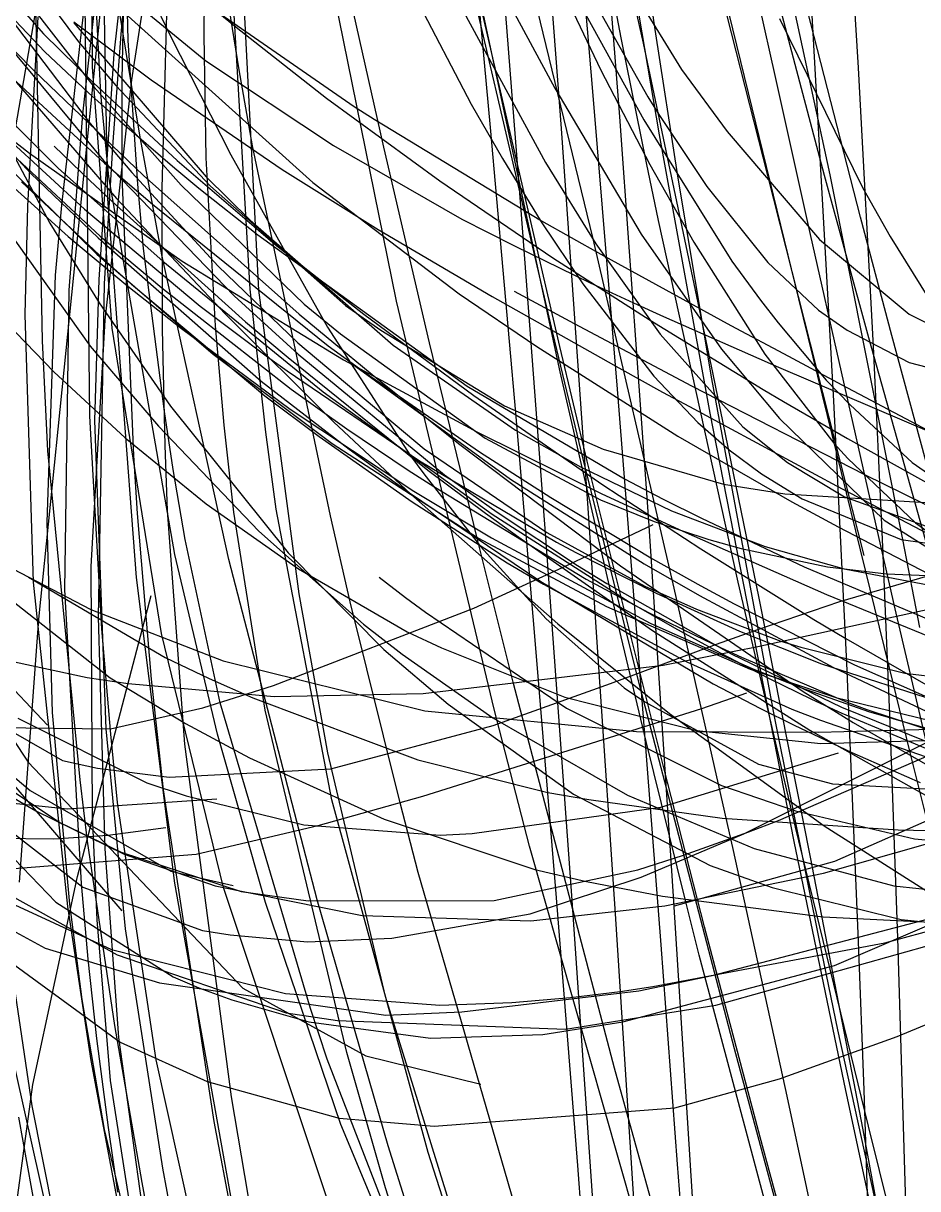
# Model space of a CAD drawing. Header units: metres. Extents: x -233 to 379, y -58 to 1087.
# Drawn here: x -201.29 to -173.05, y 229.83 to 266.65 of the extents above; entities that cross this region are included whole.
import ezdxf

# ---------------------------------------------------------------- set-up
doc = ezdxf.new("R2010")
doc.units = ezdxf.units.M

msp = doc.modelspace()

# ---------------------------------------------------------------- linework, layer by layer
for p, q in [((-184.536, 266.516, -1415.179), (-185.472, 278.857, -1409.726)), ((-198.842, 264.431, -1397.729), (-199.47, 275.943, -1395.053)), ((-198.203, 266.309, -1405.001), (-197.334, 276.125, -1402.557)), ((-181.712, 266.022, -1404.294), (-183.823, 275.601, -1401.9)), ((-194.48, 265.178, -1411.956), (-196.101, 275.328, -1409.698)), ((-182.453, 263.689, -1412.844), (-183.362, 275.314, -1407.983)), ((-182.408, 266.193, -1416.357), (-184.071, 274.803, -1415.448)), ((-186.538, 263.352, -1415.54), (-187.574, 274.496, -1410.717)), ((-177.778, 261.836, -1407.897), (-180.767, 273.581, -1408.048)), ((-174.916, 265.239, -1429.126), (-175.415, 273.279, -1426.9)), ((-183.317, 264.621, -1412.999), (-184.038, 272.947, -1409.701)), ((-176.921, 265.346, -1417.882), (-178.942, 273.094, -1416.203)), ((-197.981, 266.11, -1397.139), (-198.15, 272.748, -1395.495)), ((-198.626, 261.105, -1406.354), (-198.834, 272.439, -1402.229)), ((-198.424, 265.681, -1404.353), (-197.688, 272.194, -1402.017)), ((-185.569, 260.745, -1412.635), (-186.467, 272.064, -1408.419)), ((-178.39, 264.45, -1407.482), (-180.227, 271.965, -1407.25)), ((-174.851, 260.519, -1415.628), (-177.727, 271.764, -1415.031)), ((-201.782, 261.913, -1408.653), (-200.082, 271.752, -1405.696)), ((-198.173, 264.865, -1404.277), (-198.042, 271.475, -1402.234)), ((-175.817, 261.858, -1406.757), (-177.917, 271.662, -1404.585)), ((-199.104, 265.267, -1396.762), (-199.149, 271.275, -1395.294)), ((-193.853, 258.217, -1400.122), (-194.527, 271.226, -1395.717)), ((-181.201, 263.13, -1419.655), (-182.595, 271.379, -1418.944)), ((-204.734, 270.957, -1306.996), (-200.652, 266.315, -1307.458)), ((-202.759, 270.383, -1280.995), (-199.549, 266.064, -1281.857)), ((-194.126, 258.253, -1399.138), (-194.852, 270.605, -1394.856)), ((-198.465, 270.031, -1277.203), (-196.659, 266.259, -1277.923)), ((-204.414, 269.736, -1298.109), (-200.61, 265.745, -1298.972)), ((-200.762, 269.756, -1296.626), (-195.525, 265.464, -1298.206)), ((-183.411, 269.915, -1285.693), (-180.503, 265.193, -1286.602)), ((-181.339, 266.457, -1417.756), (-181.798, 269.6, -1417.408)), ((-197.614, 263.111, -1412.901), (-198.617, 269.225, -1411.599)), ((-183.302, 259.843, -1402.1), (-185.563, 269.199, -1399.405)), ((-199.697, 258.695, -1383.141), (-198.671, 268.91, -1379.017)), ((-197.865, 264.863, -1403.428), (-197.23, 269.031, -1402.049)), ((-195.583, 266.276, -1397.89), (-195.553, 268.933, -1397.041)), ((-189.907, 262.734, -1419.352), (-191.258, 268.742, -1418.217)), ((-184.34, 255.637, -1416.956), (-187.118, 268.612, -1414.494)), ((-184.701, 268.621, -1290.08), (-183.055, 265.17, -1289.962)), ((-175.692, 254.723, -1427.201), (-176.474, 268.48, -1423.9)), ((-201.824, 268.198, -1277.886), (-199.053, 264.63, -1278.572)), ((-189.513, 257.871, -1412.548), (-191.638, 268.359, -1410.545)), ((-189.399, 268.412, -1282.796), (-187.145, 264.094, -1283.767)), ((-203.554, 267.784, -1306.341), (-200.961, 265.159, -1306.217)), ((-199.418, 263.78, -1401.279), (-198.942, 268.043, -1399.754)), ((-203.02, 267.453, -1294.762), (-198.763, 262.311, -1295.715)), ((-202.169, 267.406, -1283.589), (-199.182, 263.479, -1284.41)), ((-196.906, 261.441, -1404.376), (-196.746, 267.341, -1402.796)), ((-195.819, 267.548, -1303.241), (-194.57, 266.524, -1303.522)), ((-184.351, 256.44, -1416.328), (-186.933, 267.572, -1414.342)), ((-185.997, 267.354, -1288.659), (-184.511, 264.603, -1288.566)), ((-183.468, 267.69, -1279.736), (-181.57, 264.325, -1280.896)), ((-200.687, 256.614, -1407.187), (-200.894, 267.333, -1403.333)), ((-199.19, 254.237, -1399.663), (-199.342, 267.281, -1396.183)), ((-195.228, 267.059, -1297.96), (-190.847, 264.025, -1299.108)), ((-187.386, 267.004, -1283.395), (-184.807, 262.249, -1284.678)), ((-184.571, 256.873, -1417.029), (-186.994, 267.231, -1415.087)), ((-177.554, 265.002, -1413.872), (-178.04, 267.209, -1413.852)), ((-204.774, 266.634, -1298.45), (-200.178, 262.066, -1298.33)), ((-201.155, 260.872, -1403.578), (-200.826, 266.858, -1401.578)), ((-200.074, 260.903, -1408.907), (-199.388, 266.94, -1407.021)), ((-199.701, 266.695, -1307.429), (-197.26, 264.868, -1307.824)), ((-199.697, 266.664, -1288.055), (-195.524, 261.799, -1288.033)), ((-197.979, 266.873, -1294.799), (-192.153, 261.617, -1297.092)), ((-183.528, 266.912, -1287.011), (-181.697, 263.596, -1286.954)), ((-177.408, 266.805, -1286.911), (-174.787, 261.464, -1286.836)), ((-205.195, 266.361, -1306.628), (-201.057, 261.905, -1306.754)), ((-200.652, 266.315, -1307.458), (-199.082, 264.766, -1307.594)), ((-198.458, 262.899, -1405.846), (-198.203, 266.309, -1405.001)), ((-196.659, 266.259, -1277.923), (-194.736, 262.498, -1278.79)), ((-195.52, 262.397, -1399.201), (-195.583, 266.276, -1397.89)), ((-194.57, 266.524, -1303.522), (-191.722, 264.286, -1304.177)), ((-184.302, 263.323, -1416.503), (-184.536, 266.516, -1415.179)), ((-180.608, 261.753, -1418.164), (-181.339, 266.457, -1417.756)), ((-202.473, 265.888, -1305.551), (-198.346, 261.115, -1305.359)), ((-199.549, 266.064, -1281.857), (-198.37, 264.689, -1282.206)), ((-197.679, 261.568, -1398.341), (-197.981, 266.11, -1397.139)), ((-181.609, 262.243, -1416.689), (-182.408, 266.193, -1416.357)), ((-179.514, 255.616, -1406.393), (-181.712, 266.022, -1404.294)), ((-200.61, 265.745, -1298.972), (-199.232, 264.454, -1299.317)), ((-198.902, 258.555, -1406.705), (-198.424, 265.681, -1404.353)), ((-203.113, 265.313, -1288.206), (-200.456, 260.336, -1288.988)), ((-202.066, 265.304, -1297.207), (-198.731, 262.226, -1296.937)), ((-200.961, 265.159, -1306.217), (-197.493, 261.841, -1305.95)), ((-198.487, 257.013, -1398.985), (-199.104, 265.267, -1396.762)), ((-195.525, 265.464, -1298.206), (-191.499, 262.785, -1299.637)), ((-194.056, 262.776, -1412.437), (-194.48, 265.178, -1411.956)), ((-183.055, 265.17, -1289.962), (-181.512, 262.191, -1289.951)), ((-180.503, 265.193, -1286.602), (-179.067, 263.226, -1287.188)), ((-175.987, 261.845, -1418.555), (-176.921, 265.346, -1417.882)), ((-174.447, 256.438, -1431.248), (-174.916, 265.239, -1429.126)), ((-199.082, 264.766, -1307.594), (-196.436, 262.311, -1307.78)), ((-198.711, 257.272, -1405.739), (-197.865, 264.863, -1403.428)), ((-198.168, 261.811, -1405.142), (-198.173, 264.865, -1404.277)), ((-197.26, 264.868, -1307.824), (-193.117, 262.026, -1308.405)), ((-176.438, 259.981, -1413.802), (-177.554, 265.002, -1413.872)), ((-199.232, 264.454, -1299.317), (-198.247, 263.572, -1299.569)), ((-199.053, 264.63, -1278.572), (-196.306, 261.533, -1279.347)), ((-198.597, 261.803, -1398.375), (-198.842, 264.431, -1397.729)), ((-198.37, 264.689, -1282.206), (-195.386, 261.499, -1283.14)), ((-184.511, 264.603, -1288.566), (-181.776, 259.985, -1288.544)), ((-182.528, 255.089, -1416.317), (-183.317, 264.621, -1412.999)), ((-176.798, 257.942, -1407.485), (-178.39, 264.45, -1407.482)), ((-203.069, 264.069, -1294.389), (-201.098, 262.547, -1294.887)), ((-191.722, 264.286, -1304.177), (-188.143, 261.669, -1305.007)), ((-190.847, 264.025, -1299.108), (-190.209, 263.621, -1299.293)), ((-187.145, 264.094, -1283.767), (-186.158, 262.376, -1284.273)), ((-181.57, 264.325, -1280.896), (-181.222, 263.772, -1281.152)), ((-199.844, 258.215, -1403.146), (-199.418, 263.78, -1401.279)), ((-181.542, 250.929, -1417.403), (-182.453, 263.689, -1412.844)), ((-181.222, 263.772, -1281.152), (-179.703, 261.491, -1282.35)), ((-202.613, 263.408, -1295.863), (-198.862, 259.924, -1295.801)), ((-199.182, 263.479, -1284.41), (-197.864, 261.936, -1284.787)), ((-198.247, 263.572, -1299.569), (-196.511, 262.072, -1300.02)), ((-190.209, 263.621, -1299.293), (-184.932, 260.408, -1300.881)), ((-185.741, 254.344, -1419.037), (-186.538, 263.352, -1415.54)), ((-183.459, 251.33, -1420.928), (-184.302, 263.323, -1416.503)), ((-181.697, 263.596, -1286.954), (-178.918, 259.13, -1287.052)), ((-202.717, 263.033, -1296.195), (-198.97, 259.351, -1296.06)), ((-201.784, 263.008, -1292.85), (-199.361, 260.776, -1292.867)), ((-196.917, 259.333, -1413.607), (-197.614, 263.111, -1412.901)), ((-179.607, 254.327, -1420.106), (-181.201, 263.13, -1419.655)), ((-179.067, 263.226, -1287.188), (-176.152, 259.82, -1288.572)), ((-200.324, 262.765, -1306.788), (-199.194, 261.683, -1306.697)), ((-198.728, 258.413, -1406.954), (-198.458, 262.899, -1405.846)), ((-191.588, 251.082, -1414.277), (-194.056, 262.776, -1412.437)), ((-191.499, 262.785, -1299.637), (-187.444, 260.465, -1301.205)), ((-188.461, 256.551, -1420.339), (-189.907, 262.734, -1419.352)), ((-202.599, 262.361, -1294.649), (-199.874, 259.908, -1294.559)), ((-201.098, 262.547, -1294.887), (-196.278, 259.135, -1296.193)), ((-198.763, 262.311, -1295.715), (-194.632, 258.034, -1296.883)), ((-198.731, 262.226, -1296.937), (-197.219, 260.931, -1296.795)), ((-196.436, 262.311, -1307.78), (-193.336, 259.664, -1307.918)), ((-195.221, 257.091, -1401.104), (-195.52, 262.397, -1399.201)), ((-194.736, 262.498, -1278.79), (-191.687, 257.047, -1280.348)), ((-186.158, 262.376, -1284.273), (-184.935, 260.38, -1284.957)), ((-184.807, 262.249, -1284.678), (-183.209, 259.676, -1285.642)), ((-181.232, 260.417, -1416.825), (-181.609, 262.243, -1416.689)), ((-181.512, 262.191, -1289.951), (-180.121, 259.738, -1290.029)), ((-201.057, 261.905, -1306.754), (-198.928, 259.866, -1306.7)), ((-200.178, 262.066, -1298.33), (-196.89, 259.136, -1298.143)), ((-197.864, 261.936, -1284.787), (-195.144, 258.98, -1285.584)), ((-197.493, 261.841, -1305.95), (-192.58, 257.459, -1305.384)), ((-196.511, 262.072, -1300.02), (-195.748, 261.445, -1300.22)), ((-193.117, 262.026, -1308.405), (-190.088, 260.138, -1308.725)), ((-176.041, 254.981, -1407.586), (-177.778, 261.836, -1407.897)), ((-174.59, 256.716, -1419.419), (-175.987, 261.845, -1418.555)), ((-173.521, 250.336, -1408.771), (-175.817, 261.858, -1406.757)), ((-202.996, 261.809, -1296.704), (-199.181, 256.451, -1297.389)), ((-201.35, 261.641, -1295.177), (-198.533, 258.983, -1295.004)), ((-199.194, 261.683, -1306.697), (-198.353, 260.896, -1306.62)), ((-196.511, 249.866, -1401.485), (-198.597, 261.803, -1398.375)), ((-197.8, 252.994, -1407.261), (-198.168, 261.811, -1405.142)), ((-197.498, 259.537, -1398.893), (-197.679, 261.568, -1398.341)), ((-196.306, 261.533, -1279.347), (-192.423, 257.771, -1280.584)), ((-195.524, 261.799, -1288.033), (-194.125, 260.431, -1288.002)), ((-195.386, 261.499, -1283.14), (-191.119, 257.732, -1284.617)), ((-192.153, 261.617, -1297.092), (-187.528, 258.102, -1299.08)), ((-188.143, 261.669, -1305.007), (-184.568, 259.238, -1305.797)), ((-179.547, 255.417, -1418.522), (-180.608, 261.753, -1418.164)), ((-179.703, 261.491, -1282.35), (-177.783, 259.094, -1284.085)), ((-174.787, 261.464, -1286.836), (-173.919, 259.916, -1286.874)), ((-197.714, 249.137, -1409.815), (-198.626, 261.105, -1406.354)), ((-198.346, 261.115, -1305.359), (-194.922, 257.468, -1305.038)), ((-196.903, 256.983, -1405.458), (-196.906, 261.441, -1404.376)), ((-195.748, 261.445, -1300.22), (-193.89, 259.966, -1300.711)), ((-201.237, 257.45, -1404.662), (-201.155, 260.872, -1403.578)), ((-200.273, 258.692, -1409.557), (-200.074, 260.903, -1408.907)), ((-199.361, 260.776, -1292.867), (-195.707, 257.712, -1292.843)), ((-198.353, 260.896, -1306.62), (-194.277, 257.218, -1306.176)), ((-197.219, 260.931, -1296.795), (-191.67, 256.461, -1296.207)), ((-184.788, 250.401, -1415.951), (-185.569, 260.745, -1412.635)), ((-194.125, 260.431, -1288.002), (-189.617, 256.477, -1287.852)), ((-187.444, 260.465, -1301.205), (-185.778, 259.613, -1301.877)), ((-184.935, 260.38, -1284.957), (-183.619, 258.415, -1285.763)), ((-184.932, 260.408, -1300.881), (-183.054, 259.353, -1301.477)), ((-178.714, 248.995, -1417.312), (-181.232, 260.417, -1416.825)), ((-173.869, 256.782, -1415.712), (-174.851, 260.519, -1415.628)), ((-200.456, 260.336, -1288.988), (-198.893, 257.818, -1289.45)), ((-190.088, 260.138, -1308.725), (-186.483, 258.012, -1308.983)), ((-181.776, 259.985, -1288.544), (-179.246, 256.356, -1288.744)), ((-174.474, 251.296, -1413.377), (-176.438, 259.981, -1413.802)), ((-199.874, 259.908, -1294.559), (-197.998, 258.345, -1294.469)), ((-198.928, 259.866, -1306.7), (-193.787, 255.34, -1306.353)), ((-198.862, 259.924, -1295.801), (-196.918, 258.288, -1295.716)), ((-193.89, 259.966, -1300.711), (-187.278, 255.189, -1302.453)), ((-193.336, 259.664, -1307.918), (-190.536, 257.455, -1307.961)), ((-185.778, 259.613, -1301.877), (-183.396, 258.453, -1302.842)), ((-180.734, 248.804, -1404.762), (-183.302, 259.843, -1402.1)), ((-183.209, 259.676, -1285.642), (-181.181, 256.823, -1287.014)), ((-180.121, 259.738, -1290.029), (-177.872, 256.196, -1290.309)), ((-176.152, 259.82, -1288.572), (-173.319, 257.459, -1290.191)), ((-173.919, 259.916, -1286.874), (-170.93, 255.091, -1287.15)), ((-198.97, 259.351, -1296.06), (-195.293, 256.198, -1295.837)), ((-196.838, 254.384, -1400.347), (-197.498, 259.537, -1398.893)), ((-194.806, 249.705, -1414.988), (-196.917, 259.333, -1413.607)), ((-184.568, 259.238, -1305.797), (-181.502, 257.269, -1306.395)), ((-183.054, 259.353, -1301.477), (-178.949, 257.103, -1302.765)), ((-198.533, 258.983, -1295.004), (-197.872, 258.402, -1294.953)), ((-196.89, 259.136, -1298.143), (-191.824, 255.002, -1297.706)), ((-196.278, 259.135, -1296.193), (-191.179, 256.015, -1297.704)), ((-195.144, 258.98, -1285.584), (-192.624, 256.553, -1286.358)), ((-178.918, 259.13, -1287.052), (-178.015, 257.896, -1287.156)), ((-177.783, 259.094, -1284.085), (-176.18, 257.589, -1285.685)), ((-200.808, 247.818, -1388.521), (-199.697, 258.695, -1383.141)), ((-200.539, 250.883, -1411.59), (-200.273, 258.692, -1409.557)), ((-199.035, 254.102, -1408.091), (-198.902, 258.555, -1406.705)), ((-199.983, 248.752, -1406.02), (-199.844, 258.215, -1403.146)), ((-198.92, 247.898, -1409.533), (-198.728, 258.413, -1406.954)), ((-197.998, 258.345, -1294.469), (-196.297, 257.003, -1294.368)), ((-197.872, 258.402, -1294.953), (-193.669, 254.88, -1294.584)), ((-196.918, 258.288, -1295.716), (-192.834, 255.085, -1295.447)), ((-193.633, 253.726, -1400.777), (-194.126, 258.253, -1399.138)), ((-192.583, 248.625, -1403.524), (-193.853, 258.217, -1400.122)), ((-185.791, 258.188, -1309.003), (-183.893, 257.159, -1309.02)), ((-183.619, 258.415, -1285.763), (-181.386, 255.499, -1287.262)), ((-183.396, 258.453, -1302.842), (-182.021, 257.816, -1303.395)), ((-202.43, 257.808, -1279.599), (-200.326, 255.638, -1280.106)), ((-198.893, 257.818, -1289.45), (-196.644, 254.548, -1290.118)), ((-194.632, 258.034, -1296.883), (-192.609, 256.194, -1297.522)), ((-192.423, 257.771, -1280.584), (-191.273, 256.835, -1280.992)), ((-186.427, 244.978, -1414.338), (-189.513, 257.871, -1412.548)), ((-187.528, 258.102, -1299.08), (-185.079, 256.433, -1300.149)), ((-186.483, 258.012, -1308.983), (-182.488, 255.758, -1309.095)), ((-182.021, 257.816, -1303.395), (-181.074, 257.386, -1303.772)), ((-178.015, 257.896, -1287.156), (-177.456, 257.182, -1287.236)), ((-173.949, 246.331, -1407.061), (-176.798, 257.942, -1407.485)), ((-200.973, 248.991, -1407.105), (-201.237, 257.45, -1404.662)), ((-195.707, 257.712, -1292.843), (-193.583, 256.112, -1292.793)), ((-194.922, 257.468, -1305.038), (-191.494, 254.052, -1304.58)), ((-192.58, 257.459, -1305.384), (-191.733, 256.752, -1305.256)), ((-191.119, 257.732, -1284.617), (-190.003, 256.949, -1285.04)), ((-190.536, 257.455, -1307.961), (-187.064, 254.884, -1307.913)), ((-176.18, 257.589, -1285.685), (-175.279, 256.956, -1286.618)), ((-173.319, 257.459, -1290.191), (-170.05, 255.833, -1292.291)), ((-199.153, 249.486, -1407.902), (-198.711, 257.272, -1405.739)), ((-194.948, 253.953, -1402.268), (-195.221, 257.091, -1401.104)), ((-194.277, 257.218, -1306.176), (-192.928, 256.085, -1305.984)), ((-191.687, 257.047, -1280.348), (-189.061, 252.984, -1281.89)), ((-183.893, 257.159, -1309.02), (-180.196, 255.197, -1308.964)), ((-181.502, 257.269, -1306.395), (-177.924, 255.076, -1306.957)), ((-181.074, 257.386, -1303.772), (-177.443, 255.78, -1305.18)), ((-178.949, 257.103, -1302.765), (-177.132, 256.13, -1303.302)), ((-177.456, 257.182, -1287.236), (-175.934, 255.372, -1287.497)), ((-196.925, 247.373, -1401.727), (-198.487, 257.013, -1398.985)), ((-196.816, 253.304, -1406.284), (-196.903, 256.983, -1405.458)), ((-196.297, 257.003, -1294.368), (-192.863, 254.458, -1294.116)), ((-191.733, 256.752, -1305.256), (-190.094, 255.406, -1304.994)), ((-191.273, 256.835, -1280.992), (-186.712, 253.538, -1282.708)), ((-190.003, 256.949, -1285.04), (-186.096, 254.56, -1286.577)), ((-183.673, 253.14, -1417.648), (-184.571, 256.873, -1417.029)), ((-181.181, 256.823, -1287.014), (-178.57, 253.898, -1288.977)), ((-175.279, 256.956, -1286.618), (-173.317, 255.929, -1288.661)), ((-172.316, 248.6, -1420.506), (-174.59, 256.716, -1419.419)), ((-171.468, 247.929, -1415.606), (-173.869, 256.782, -1415.712)), ((-200.516, 253.144, -1408.316), (-200.687, 256.614, -1407.187)), ((-199.181, 256.451, -1297.389), (-197.028, 253.915, -1297.691)), ((-192.624, 256.553, -1286.358), (-188.636, 253.203, -1287.647)), ((-191.67, 256.461, -1296.207), (-190.489, 255.608, -1296.056)), ((-189.617, 256.477, -1287.852), (-185.752, 253.798, -1287.64)), ((-186.964, 250.384, -1421.153), (-188.461, 256.551, -1420.339)), ((-185.079, 256.433, -1300.149), (-180.626, 253.605, -1302.061)), ((-183.484, 252.812, -1416.897), (-184.351, 256.44, -1416.328)), ((-179.246, 256.356, -1288.744), (-177.412, 254.158, -1289.034)), ((-174.162, 250.349, -1432.557), (-174.447, 256.438, -1431.248)), ((-195.293, 256.198, -1295.837), (-191.535, 253.376, -1295.505)), ((-193.583, 256.112, -1292.793), (-192.96, 255.668, -1292.773)), ((-192.928, 256.085, -1305.984), (-188.519, 252.534, -1305.273)), ((-192.609, 256.194, -1297.522), (-187.991, 252.381, -1299.039)), ((-191.179, 256.015, -1297.704), (-186.946, 253.726, -1299.024)), ((-191.026, 255.969, -1300.49), (-185.909, 252.247, -1301.972)), ((-177.872, 256.196, -1290.309), (-175.701, 253.38, -1290.784)), ((-177.132, 256.13, -1303.302), (-175.445, 255.23, -1303.769)), ((-173.317, 255.929, -1288.661), (-171.217, 255.383, -1290.814)), ((-200.326, 255.638, -1280.106), (-198.073, 253.554, -1280.668)), ((-192.96, 255.668, -1292.773), (-188.784, 252.826, -1292.596)), ((-190.489, 255.608, -1296.056), (-186.891, 253.113, -1295.564)), ((-182.408, 247.263, -1418.224), (-184.34, 255.637, -1416.956)), ((-182.488, 255.758, -1309.095), (-181.105, 254.999, -1309.08)), ((-178.054, 248.482, -1407.6), (-179.514, 255.616, -1406.393)), ((-177.443, 255.78, -1305.18), (-174.408, 254.484, -1306.262)), ((-193.787, 255.34, -1306.353), (-191.007, 253.19, -1305.987)), ((-190.094, 255.406, -1304.994), (-187.503, 253.34, -1304.543)), ((-187.278, 255.189, -1302.453), (-182.312, 252.251, -1303.665)), ((-181.386, 255.499, -1287.262), (-179.987, 254.037, -1288.291)), ((-180.196, 255.197, -1308.964), (-174.727, 252.391, -1308.67)), ((-177.566, 244.75, -1418.671), (-179.547, 255.417, -1418.522)), ((-175.934, 255.372, -1287.497), (-175.184, 254.591, -1287.66)), ((-175.445, 255.23, -1303.769), (-173.258, 254.066, -1304.325)), ((-193.669, 254.88, -1294.584), (-191.954, 253.594, -1294.388)), ((-192.834, 255.085, -1295.447), (-191.073, 253.836, -1295.273)), ((-191.824, 255.002, -1297.706), (-186.487, 251.139, -1297.009)), ((-187.064, 254.884, -1307.913), (-182.994, 252.062, -1307.721)), ((-181.757, 245.398, -1419.241), (-182.528, 255.089, -1416.317)), ((-181.105, 254.999, -1309.08), (-180.258, 254.538, -1309.058)), ((-177.924, 255.076, -1306.957), (-177.287, 254.7, -1307.032)), ((-174.742, 249.838, -1407.257), (-176.041, 254.981, -1407.586)), ((-196.644, 254.548, -1290.118), (-192.929, 249.914, -1291.229)), ((-192.863, 254.458, -1294.116), (-188.965, 251.861, -1293.737)), ((-186.096, 254.56, -1286.577), (-182.979, 253.197, -1287.887)), ((-180.258, 254.538, -1309.058), (-175.615, 252.038, -1308.853)), ((-177.287, 254.7, -1307.032), (-175.265, 253.526, -1307.238)), ((-175.289, 246.436, -1428.888), (-175.692, 254.723, -1427.201)), ((-175.184, 254.591, -1287.66), (-173.219, 252.772, -1288.157)), ((-174.408, 254.484, -1306.262), (-172.538, 253.691, -1306.858)), ((-198.81, 247.515, -1401.483), (-199.19, 254.237, -1399.663)), ((-198.678, 244.358, -1410.849), (-199.035, 254.102, -1408.091)), ((-196.559, 252.551, -1400.873), (-196.838, 254.384, -1400.347)), ((-185.15, 247.406, -1421.499), (-185.741, 254.344, -1419.037)), ((-176.946, 240.797, -1420.223), (-179.607, 254.327, -1420.106)), ((-177.412, 254.158, -1289.034), (-174.11, 250.947, -1289.791)), ((-197.028, 253.915, -1297.691), (-193.86, 250.602, -1298.058)), ((-194.642, 251.202, -1403.31), (-194.948, 253.953, -1402.268)), ((-193.311, 251.292, -1401.669), (-193.633, 253.726, -1400.777)), ((-191.494, 254.052, -1304.58), (-189.056, 251.767, -1304.172)), ((-191.073, 253.836, -1295.273), (-189.14, 252.533, -1295.049)), ((-186.946, 253.726, -1299.024), (-183.023, 251.785, -1300.271)), ((-185.752, 253.798, -1287.64), (-183.692, 252.637, -1287.493)), ((-179.987, 254.037, -1288.291), (-178.999, 253.172, -1289.045)), ((-178.57, 253.898, -1288.977), (-177.161, 252.767, -1290.107)), ((-173.258, 254.066, -1304.325), (-169.202, 251.914, -1305.196)), ((-198.073, 253.554, -1280.668), (-195.524, 251.469, -1281.33)), ((-191.954, 253.594, -1294.388), (-189.015, 251.524, -1294.005)), ((-191.535, 253.376, -1295.505), (-186.914, 250.386, -1294.951)), ((-186.712, 253.538, -1282.708), (-183.061, 251.59, -1284.236)), ((-180.626, 253.605, -1302.061), (-177.023, 251.529, -1303.521)), ((-175.701, 253.38, -1290.784), (-175.251, 252.898, -1290.914)), ((-175.265, 253.526, -1307.238), (-170.803, 251.035, -1307.522)), ((-199.496, 242.741, -1411.157), (-200.516, 253.144, -1408.316)), ((-197.688, 251.163, -1407.666), (-197.8, 252.994, -1407.261)), ((-196.738, 251.254, -1406.722), (-196.816, 253.304, -1406.284)), ((-191.007, 253.19, -1305.987), (-189.126, 251.833, -1305.676)), ((-189.061, 252.984, -1281.89), (-188.642, 252.415, -1282.154)), ((-188.636, 253.203, -1287.647), (-184.759, 250.556, -1289.001)), ((-187.503, 253.34, -1304.543), (-182.431, 249.504, -1303.559)), ((-186.891, 253.113, -1295.564), (-184.63, 251.662, -1295.22)), ((-181.846, 245.791, -1418.689), (-183.673, 253.14, -1417.648)), ((-182.979, 253.197, -1287.887), (-179.186, 252.083, -1289.546)), ((-178.999, 253.172, -1289.045), (-177.977, 252.41, -1289.837)), ((-188.784, 252.826, -1292.596), (-184.457, 250.254, -1292.303)), ((-183.692, 252.637, -1287.493), (-180.819, 251.249, -1287.264)), ((-181.07, 243.121, -1418.138), (-183.484, 252.812, -1416.897)), ((-177.161, 252.767, -1290.107), (-175.359, 251.683, -1291.565)), ((-175.251, 252.898, -1290.914), (-173.116, 250.861, -1291.595)), ((-173.219, 252.772, -1288.157), (-170.903, 251.147, -1288.89)), ((-196.178, 250.339, -1401.513), (-196.559, 252.551, -1400.873)), ((-189.14, 252.533, -1295.049), (-188.33, 252.013, -1294.942)), ((-188.642, 252.415, -1282.154), (-186.855, 250.118, -1283.306)), ((-188.519, 252.534, -1305.273), (-186.702, 251.175, -1304.929)), ((-187.991, 252.381, -1299.039), (-186.334, 251.2, -1299.59)), ((-185.909, 252.247, -1301.972), (-181.687, 249.569, -1303.131)), ((-182.312, 252.251, -1303.665), (-181.087, 251.615, -1303.93)), ((-177.977, 252.41, -1289.837), (-176.692, 251.626, -1290.841)), ((-174.727, 252.391, -1308.67), (-171.707, 250.9, -1308.395)), ((-188.33, 252.013, -1294.942), (-183.517, 249.083, -1294.221)), ((-182.994, 252.062, -1307.721), (-179.902, 250.043, -1307.481)), ((-179.186, 252.083, -1289.546), (-177.244, 251.777, -1290.419)), ((-175.615, 252.038, -1308.853), (-172.272, 250.289, -1308.574)), ((-189.126, 251.833, -1305.676), (-184.95, 249.013, -1304.866)), ((-189.056, 251.767, -1304.172), (-184.412, 247.669, -1303.273)), ((-189.015, 251.524, -1294.005), (-186.013, 249.602, -1293.544)), ((-188.965, 251.861, -1293.737), (-186.507, 250.395, -1293.438)), ((-184.63, 251.662, -1295.22), (-181.42, 249.726, -1294.698)), ((-183.061, 251.59, -1284.236), (-181.373, 250.911, -1284.984)), ((-183.023, 251.785, -1300.271), (-180.461, 250.6, -1301.084)), ((-181.087, 251.615, -1303.93), (-179.88, 251.012, -1304.176)), ((-177.244, 251.777, -1290.419), (-172.794, 251.508, -1292.439)), ((-177.023, 251.529, -1303.521), (-175.558, 250.738, -1304.07)), ((-176.692, 251.626, -1290.841), (-173.572, 250.339, -1293.269)), ((-175.359, 251.683, -1291.565), (-172.664, 250.714, -1293.719)), ((-197.241, 245.921, -1408.711), (-197.688, 251.163, -1407.666)), ((-196.193, 243.871, -1408.123), (-196.738, 251.254, -1406.722)), ((-195.524, 251.469, -1281.33), (-192.602, 249.412, -1282.126)), ((-193.658, 244.943, -1405.725), (-194.642, 251.202, -1403.31)), ((-191.551, 242.108, -1405.024), (-193.311, 251.292, -1401.669)), ((-186.702, 251.175, -1304.929), (-185.573, 250.357, -1304.704)), ((-186.487, 251.139, -1297.009), (-182.156, 248.372, -1296.241)), ((-186.334, 251.2, -1299.59), (-183.793, 249.518, -1300.417)), ((-183.106, 246.159, -1422.677), (-183.459, 251.33, -1420.928)), ((-180.819, 251.249, -1287.264), (-177.864, 250.121, -1287.007)), ((-173.723, 248.009, -1413.155), (-174.474, 251.296, -1413.377)), ((-200.373, 244.875, -1412.968), (-200.539, 250.883, -1411.59)), ((-190.967, 248.368, -1414.647), (-191.588, 251.082, -1414.277)), ((-184.244, 249.468, -1293.171), (-181.404, 250.817, -1294.634)), ((-180.769, 239.226, -1420.97), (-181.542, 250.929, -1417.403)), ((-181.373, 250.911, -1284.984), (-179.649, 250.337, -1285.768)), ((-179.88, 251.012, -1304.176), (-176.637, 249.476, -1304.779)), ((-174.11, 250.947, -1289.791), (-170.739, 248.812, -1290.888)), ((-173.116, 250.861, -1291.595), (-172.154, 250.175, -1291.96)), ((-204.345, 250.533, -1298.443), (-198.549, 245.964, -1300.03)), ((-193.86, 250.602, -1298.058), (-190.554, 247.659, -1298.348)), ((-183.974, 239.085, -1419.016), (-184.788, 250.401, -1415.951)), ((-184.759, 250.556, -1289.001), (-181.663, 248.866, -1290.171)), ((-180.461, 250.6, -1301.084), (-175.924, 248.603, -1302.503)), ((-175.558, 250.738, -1304.07), (-172.44, 249.117, -1305.163)), ((-175.512, 248.375, -1291.416), (-167.763, 250.636, -1294.6)), ((-202.911, 250.079, -1305.548), (-199.163, 248.127, -1306.846)), ((-195.072, 245.173, -1403.019), (-196.178, 250.339, -1401.513)), ((-185.816, 245.784, -1421.662), (-186.964, 250.384, -1421.153)), ((-186.914, 250.386, -1294.951), (-182.876, 248.218, -1294.322)), ((-186.855, 250.118, -1283.306), (-184.784, 247.836, -1284.694)), ((-186.507, 250.395, -1293.438), (-181.492, 247.7, -1292.726)), ((-185.573, 250.357, -1304.704), (-181.426, 247.467, -1303.846)), ((-184.457, 250.254, -1292.303), (-183.849, 249.932, -1292.249)), ((-179.902, 250.043, -1307.481), (-176.324, 247.814, -1307.135)), ((-179.649, 250.337, -1285.768), (-178.625, 250.059, -1286.243)), ((-178.625, 250.059, -1286.243), (-175.892, 249.473, -1287.53)), ((-177.864, 250.121, -1287.007), (-175.374, 249.409, -1286.791)), ((-173.92, 244.526, -1433.681), (-174.162, 250.349, -1432.557)), ((-173.572, 250.339, -1293.269), (-171.763, 250.086, -1294.633)), ((-172.984, 247.554, -1409.205), (-173.521, 250.336, -1408.771)), ((-195.162, 244.186, -1402.986), (-196.511, 249.866, -1401.485)), ((-192.017, 238.955, -1416.01), (-194.806, 249.705, -1414.988)), ((-192.929, 249.914, -1291.229), (-189.911, 246.865, -1292.148)), ((-183.849, 249.932, -1292.249), (-181.306, 248.641, -1292.01)), ((-181.42, 249.726, -1294.698), (-179.893, 248.871, -1294.435)), ((-199.109, 241.631, -1409.896), (-199.153, 249.486, -1407.902)), ((-192.602, 249.412, -1282.126), (-189.168, 247.421, -1283.123)), ((-187.061, 248.167, -1291.722), (-184.244, 249.468, -1293.171)), ((-186.013, 249.602, -1293.544), (-184.867, 248.93, -1293.346)), ((-183.793, 249.518, -1300.417), (-182.861, 248.952, -1300.708)), ((-182.431, 249.504, -1303.559), (-176.667, 245.539, -1302.326)), ((-181.687, 249.569, -1303.131), (-179.94, 248.567, -1303.571)), ((-176.637, 249.476, -1304.779), (-172.066, 247.546, -1305.44)), ((-175.892, 249.473, -1287.53), (-174.032, 249.254, -1288.424)), ((-175.374, 249.409, -1286.791), (-171.355, 248.642, -1286.484)), ((-205.101, 249.292, -1288.416), (-201.14, 243.298, -1290.888)), ((-201.13, 249.153, -1303.834), (-196.818, 246.615, -1305.197)), ((-199.891, 238.738, -1409.72), (-200.973, 248.991, -1407.105)), ((-196.505, 239.484, -1412.044), (-197.714, 249.137, -1409.815)), ((-190.051, 249.15, -1292.469), (-189.221, 248.506, -1292.693)), ((-184.95, 249.013, -1304.866), (-179.511, 245.775, -1303.566)), ((-184.867, 248.93, -1293.346), (-180.339, 246.469, -1292.5)), ((-183.517, 249.083, -1294.221), (-181.546, 248.034, -1293.85)), ((-182.861, 248.952, -1300.708), (-178.943, 246.73, -1301.877)), ((-176.911, 241.25, -1417.429), (-178.714, 248.995, -1417.312)), ((-174.032, 249.254, -1288.424), (-171.542, 249.147, -1289.635)), ((-199.456, 239.465, -1408.556), (-199.983, 248.752, -1406.02)), ((-199.583, 239.69, -1387.047), (-197.256, 248.572, -1383.648)), ((-191.674, 243.602, -1405.304), (-192.583, 248.625, -1403.524)), ((-181.663, 248.866, -1290.171), (-180.034, 248.139, -1290.824)), ((-181.306, 248.641, -1292.01), (-178.679, 247.444, -1291.729)), ((-178.868, 240.51, -1406.476), (-180.734, 248.804, -1404.762)), ((-179.94, 248.567, -1303.571), (-175.712, 246.299, -1304.541)), ((-179.893, 248.871, -1294.435), (-178.848, 248.311, -1294.252)), ((-175.924, 248.603, -1302.503), (-171.087, 246.609, -1303.951)), ((-189.392, 242.013, -1415.372), (-190.967, 248.368, -1414.647)), ((-189.221, 248.506, -1292.693), (-188.593, 248.039, -1292.865)), ((-182.876, 248.218, -1294.322), (-178.338, 246.244, -1293.484)), ((-182.156, 248.372, -1296.241), (-180.728, 247.548, -1295.941)), ((-178.848, 248.311, -1294.252), (-175.045, 246.383, -1293.581)), ((-178.102, 247.497, -1290.382), (-175.512, 248.375, -1291.416)), ((-178.101, 246.957, -1309.337), (-171.812, 248.331, -1310.493)), ((-176.429, 240.303, -1408.751), (-178.054, 248.482, -1407.6)), ((-199.163, 248.127, -1306.846), (-194.978, 246.507, -1308.403)), ((-198.707, 240.563, -1411.308), (-198.92, 247.898, -1409.533)), ((-193.39, 245.723, -1288.52), (-187.061, 248.167, -1291.722)), ((-188.593, 248.039, -1292.865), (-184.14, 245.014, -1294.123)), ((-184.784, 247.836, -1284.694), (-182.315, 245.657, -1286.385)), ((-181.546, 248.034, -1293.85), (-180.947, 247.734, -1293.729)), ((-180.034, 248.139, -1290.824), (-177.366, 247.13, -1291.942)), ((-173.363, 246.443, -1413.038), (-173.723, 248.009, -1413.155)), ((-201.412, 239.512, -1392.93), (-200.808, 247.818, -1388.521)), ((-198.535, 244.193, -1402.382), (-198.81, 247.515, -1401.483)), ((-190.554, 247.659, -1298.348), (-189.332, 246.72, -1298.43)), ((-184.412, 247.669, -1303.273), (-180.884, 244.839, -1302.49)), ((-181.492, 247.7, -1292.726), (-178.252, 246.247, -1292.18)), ((-181.426, 247.467, -1303.846), (-176.455, 244.312, -1302.771)), ((-180.947, 247.734, -1293.729), (-180.082, 247.312, -1293.552)), ((-180.728, 247.548, -1295.941), (-179.439, 246.837, -1295.657)), ((-179.4, 247.035, -1289.868), (-178.102, 247.497, -1290.382)), ((-176.324, 247.814, -1307.135), (-175.318, 247.215, -1307.026)), ((-205.701, 247.337, -1288.439), (-198.178, 238.61, -1291.158)), ((-194.97, 239.345, -1404.001), (-196.925, 247.373, -1401.727)), ((-189.168, 247.421, -1283.123), (-188.088, 246.916, -1283.456)), ((-184.459, 239.021, -1424.187), (-185.15, 247.406, -1421.499)), ((-181.619, 243.955, -1418.668), (-182.408, 247.263, -1418.224)), ((-180.082, 247.312, -1293.552), (-179.252, 246.92, -1293.377)), ((-178.679, 247.444, -1291.729), (-176.081, 246.41, -1291.426)), ((-177.366, 247.13, -1291.942), (-176.734, 246.94, -1292.22)), ((-175.318, 247.215, -1307.026), (-170.99, 244.717, -1306.538)), ((-189.911, 246.865, -1292.148), (-187.881, 245.139, -1292.779)), ((-189.332, 246.72, -1298.43), (-186.464, 244.706, -1298.591)), ((-188.088, 246.916, -1283.456), (-184.191, 245.352, -1284.714)), ((-182.75, 245.792, -1288.557), (-179.4, 247.035, -1289.868)), ((-181.086, 246.367, -1308.752), (-178.101, 246.957, -1309.337)), ((-179.439, 246.837, -1295.657), (-177.755, 245.954, -1295.27)), ((-179.252, 246.92, -1293.377), (-178.609, 246.626, -1293.238)), ((-178.943, 246.73, -1301.877), (-175.453, 245.045, -1302.775)), ((-176.734, 246.94, -1292.22), (-173.454, 246.112, -1293.704)), ((-202.364, 246.404, -1290.303), (-200.532, 244.475, -1291.009)), ((-202.241, 246.621, -1304.041), (-199.282, 245.976, -1304.739)), ((-196.818, 246.615, -1305.197), (-195.429, 245.949, -1305.669)), ((-194.978, 246.507, -1308.403), (-188.611, 244.925, -1310.932)), ((-188.665, 245.473, -1307.147), (-181.086, 246.367, -1308.752)), ((-180.339, 246.469, -1292.5), (-177.028, 244.979, -1291.802)), ((-178.609, 246.626, -1293.238), (-175.271, 245.196, -1292.503)), ((-176.081, 246.41, -1291.426), (-171.75, 245.012, -1290.901)), ((-174.92, 237.633, -1430.414), (-175.289, 246.436, -1428.888)), ((-175.045, 246.383, -1293.581), (-172.838, 245.404, -1293.2)), ((-170.887, 235.853, -1411.976), (-173.363, 246.443, -1413.038)), ((-205.203, 246.312, -1281.233), (-200.055, 243.355, -1282.532)), ((-182.596, 238.514, -1425.033), (-183.106, 246.159, -1422.677)), ((-178.338, 246.244, -1293.484), (-175.629, 245.346, -1292.93)), ((-178.252, 246.247, -1292.18), (-176.722, 245.65, -1291.907)), ((-175.712, 246.299, -1304.541), (-170.771, 243.964, -1305.429)), ((-173.281, 243.613, -1406.921), (-173.949, 246.331, -1407.061)), ((-173.454, 246.112, -1293.704), (-169.239, 245.602, -1295.758)), ((-199.282, 245.976, -1304.739), (-197.983, 245.788, -1305.041)), ((-198.549, 245.964, -1300.03), (-196.173, 244.523, -1300.762)), ((-197.983, 245.788, -1305.041), (-193.371, 245.379, -1306.1)), ((-196.869, 242.429, -1409.344), (-197.241, 245.921, -1408.711)), ((-195.621, 245.022, -1287.417), (-193.39, 245.723, -1288.52)), ((-195.429, 245.949, -1305.669), (-194.046, 245.341, -1306.151)), ((-186.456, 244.457, -1287.132), (-182.75, 245.792, -1288.557)), ((-182.62, 233.629, -1422.516), (-185.816, 245.784, -1421.662)), ((-182.315, 245.657, -1286.385), (-181.662, 245.212, -1286.833)), ((-178.837, 234.25, -1419.911), (-181.846, 245.791, -1418.689)), ((-179.511, 245.775, -1303.566), (-178.012, 244.996, -1303.161)), ((-177.755, 245.954, -1295.27), (-176.406, 245.292, -1294.949)), ((-176.722, 245.65, -1291.907), (-174.6, 244.9, -1291.523)), ((-194.046, 245.341, -1306.151), (-188.838, 243.379, -1308.038)), ((-193.371, 245.379, -1306.1), (-188.665, 245.473, -1307.147)), ((-184.191, 245.352, -1284.714), (-180.033, 244.299, -1286.191)), ((-181.151, 237.535, -1421.322), (-181.757, 245.398, -1419.241)), ((-179.868, 244.999, -1301.28), (-178.449, 245.494, -1302.201)), ((-176.667, 245.539, -1302.326), (-175.088, 244.559, -1301.987)), ((-176.406, 245.292, -1294.949), (-175.446, 244.849, -1294.717)), ((-175.629, 245.346, -1292.93), (-170.603, 244.118, -1291.884)), ((-198.543, 244.356, -1286.021), (-195.621, 245.022, -1287.417)), ((-192.228, 235.523, -1405.734), (-195.072, 245.173, -1403.019)), ((-191.08, 234.125, -1409.808), (-193.658, 244.943, -1405.725)), ((-188.675, 242.225, -1295.327), (-179.868, 244.999, -1301.28)), ((-188.611, 244.925, -1310.932), (-181.928, 244.268, -1313.711)), ((-187.881, 245.139, -1292.779), (-183.913, 242.289, -1294.042)), ((-185.31, 240.647, -1414.831), (-186.427, 244.978, -1414.338)), ((-184.14, 245.014, -1294.123), (-179.249, 242.565, -1295.652)), ((-181.662, 245.212, -1286.833), (-178.073, 243.237, -1289.272)), ((-178.012, 244.996, -1303.161), (-176.949, 244.47, -1302.869)), ((-177.028, 244.979, -1291.802), (-176.121, 244.629, -1291.604)), ((-175.453, 245.045, -1302.775), (-169.249, 242.528, -1304.008)), ((-175.271, 245.196, -1292.503), (-174.659, 244.97, -1292.365)), ((-174.659, 244.97, -1292.365), (-170.191, 243.49, -1291.375)), ((-174.6, 244.9, -1291.523), (-169.722, 243.502, -1290.651)), ((-201.462, 244.691, -1282.54), (-197.392, 242.65, -1283.571)), ((-199.829, 238.818, -1414.194), (-200.373, 244.875, -1412.968)), ((-196.173, 244.523, -1300.762), (-194.146, 243.44, -1301.417)), ((-186.464, 244.706, -1298.591), (-182.217, 242.256, -1298.752)), ((-180.884, 244.839, -1302.49), (-176, 241.287, -1301.363)), ((-176.074, 237.3, -1418.535), (-177.566, 244.75, -1418.671)), ((-177.44, 241.464, -1296.327), (-170.225, 244.586, -1297.922)), ((-176.121, 244.629, -1291.604), (-172.782, 243.469, -1290.879)), ((-175.446, 244.849, -1294.717), (-171.438, 243.17, -1293.741)), ((-175.088, 244.559, -1301.987), (-168.97, 241.033, -1300.734)), ((-173.675, 237.755, -1434.832), (-173.92, 244.526, -1433.681)), ((-204.234, 244.419, -1283.604), (-198.543, 244.356, -1286.021)), ((-203.31, 244.294, -1282.803), (-201.073, 242.405, -1283.497)), ((-198.071, 238.036, -1412.496), (-198.678, 244.358, -1410.849)), ((-198.319, 242.029, -1402.967), (-198.535, 244.193, -1402.382)), ((-193.65, 238.866, -1404.378), (-195.162, 244.186, -1402.986)), ((-191.578, 243.095, -1285.253), (-186.456, 244.457, -1287.132)), ((-181.928, 244.268, -1313.711), (-176.172, 244.251, -1316.059)), ((-180.033, 244.299, -1286.191), (-176.112, 243.891, -1287.731)), ((-178.541, 241.034, -1297.117), (-171.656, 244.489, -1298.466)), ((-176.949, 244.47, -1302.869), (-175.127, 243.607, -1302.364)), ((-176.455, 244.312, -1302.771), (-172.085, 241.854, -1301.857)), ((-176.172, 244.251, -1316.059), (-171.194, 244.382, -1317.926)), ((-194.715, 232.729, -1409.856), (-196.193, 243.871, -1408.123)), ((-180.404, 239.016, -1419.253), (-181.619, 243.955, -1418.668)), ((-176.112, 243.891, -1287.731), (-172.851, 243.992, -1289.132)), ((-204.757, 243.497, -1295.375), (-199.41, 239.349, -1295.452)), ((-204.628, 243.407, -1292.11), (-200.27, 238.883, -1292.972)), ((-194.146, 243.44, -1301.417), (-189.901, 241.501, -1302.862)), ((-189.859, 235.896, -1407.948), (-191.674, 243.602, -1405.304)), ((-181.159, 241.876, -1287.444), (-175.553, 243.6, -1288.842)), ((-175.127, 243.607, -1302.364), (-172.972, 242.659, -1301.763)), ((-170.437, 232.095, -1406.072), (-173.281, 243.613, -1406.921)), ((-202.74, 243.131, -1294.344), (-200.137, 241.397, -1294.322)), ((-201.14, 243.298, -1290.888), (-194.359, 236.166, -1294.948)), ((-200.055, 243.355, -1282.532), (-198.954, 243.114, -1282.855)), ((-198.954, 243.114, -1282.855), (-196.691, 242.834, -1283.551)), ((-196.691, 242.834, -1283.551), (-191.578, 243.095, -1285.253)), ((-188.838, 243.379, -1308.038), (-184.726, 242.346, -1309.63)), ((-179.782, 238.103, -1418.678), (-181.07, 243.121, -1418.138)), ((-178.073, 243.237, -1289.272), (-175.742, 242.621, -1290.789)), ((-199.263, 240.811, -1411.639), (-199.496, 242.741, -1411.157)), ((-175.664, 240.18, -1295.949), (-169.364, 242.959, -1297.209)), ((-201.965, 242.39, -1291.035), (-200.894, 241.767, -1291.111)), ((-201.073, 242.405, -1283.497), (-196.631, 239.859, -1284.85)), ((-197.392, 242.65, -1283.571), (-196.151, 242.238, -1283.877)), ((-195.265, 231.944, -1410.865), (-196.869, 242.429, -1409.344)), ((-184.726, 242.346, -1309.63), (-183.433, 242.119, -1310.143)), ((-179.249, 242.565, -1295.652), (-176.906, 241.769, -1296.467)), ((-175.742, 242.621, -1290.789), (-171.359, 242.383, -1293.476)), ((-203.641, 242.215, -1282.672), (-199.898, 241.833, -1284.253)), ((-199.898, 241.833, -1284.253), (-195.179, 242.148, -1286.485)), ((-197.093, 233.899, -1405.104), (-198.319, 242.029, -1402.967)), ((-196.151, 242.238, -1283.877), (-192.432, 241.325, -1284.782)), ((-191.979, 241.301, -1293.039), (-188.675, 242.225, -1295.327)), ((-188.512, 230.969, -1408.824), (-191.551, 242.108, -1405.024)), ((-188.823, 239.815, -1415.596), (-189.392, 242.013, -1415.372)), ((-183.913, 242.289, -1294.042), (-179.607, 240.041, -1295.479)), ((-183.433, 242.119, -1310.143), (-179.222, 241.538, -1311.822)), ((-182.217, 242.256, -1298.752), (-178.215, 240.576, -1298.835)), ((-200.894, 241.767, -1291.111), (-198.111, 240.391, -1291.307)), ((-198.966, 238.316, -1410.694), (-199.109, 241.631, -1409.896)), ((-187.118, 241.053, -1286.04), (-181.159, 241.876, -1287.444)), ((-176.906, 241.769, -1296.467), (-173.145, 240.878, -1297.871)), ((-200.137, 241.397, -1294.322), (-198.203, 240.464, -1294.337)), ((-198.626, 241.001, -1285.166), (-196.798, 241.242, -1286.074)), ((-195.834, 240.395, -1290.339), (-191.979, 241.301, -1293.039)), ((-192.432, 241.325, -1284.782), (-188.124, 240.993, -1285.804)), ((-189.901, 241.501, -1302.862), (-185.138, 239.908, -1304.611)), ((-179.222, 241.538, -1311.822), (-173.662, 241.163, -1313.996)), ((-178.376, 241.098, -1296.143), (-177.44, 241.464, -1296.327)), ((-174.606, 231.803, -1417.334), (-176.911, 241.25, -1417.429)), ((-176, 241.287, -1301.363), (-172.738, 239.213, -1300.637)), ((-202.539, 240.901, -1283.357), (-200.335, 240.878, -1284.35)), ((-200.335, 240.878, -1284.35), (-198.626, 241.001, -1285.166)), ((-188.124, 240.993, -1285.804), (-187.118, 241.053, -1286.04)), ((-181.78, 239.667, -1296.621), (-178.541, 241.034, -1297.117)), ((-180.446, 240.36, -1295.773), (-178.376, 241.098, -1296.143)), ((-173.662, 241.163, -1313.996), (-168.122, 241.048, -1315.977)), ((-173.145, 240.878, -1297.871), (-168.865, 240.52, -1299.643)), ((-206.647, 240.706, -1300.138), (-200.599, 237.428, -1301.73)), ((-198.406, 234.979, -1412.938), (-199.263, 240.811, -1411.639)), ((-198.279, 234.599, -1412.725), (-198.707, 240.563, -1411.308)), ((-198.203, 240.464, -1294.337), (-194.415, 239.22, -1294.429)), ((-181.884, 228.61, -1415.779), (-185.31, 240.647, -1414.831)), ((-177.174, 232.753, -1407.87), (-178.868, 240.51, -1406.476)), ((-178.215, 240.576, -1298.835), (-173.8, 239.391, -1298.889)), ((-175.316, 232.931, -1420.069), (-176.946, 240.797, -1420.223)), ((-176.026, 239.792, -1293.829), (-172.727, 240.732, -1294.566)), ((-203.037, 239.829, -1285.461), (-195.834, 240.395, -1290.339)), ((-198.111, 240.391, -1291.307), (-195.237, 239.393, -1291.514)), ((-181.887, 239.898, -1295.54), (-180.446, 240.36, -1295.773)), ((-180.724, 238.763, -1295.074), (-175.664, 240.18, -1295.949)), ((-174.771, 231.687, -1409.736), (-176.429, 240.303, -1408.751)), ((-174.089, 237.598, -1306.32), (-164.828, 240.116, -1308.03)), ((-203.747, 239.806, -1300.1), (-198.507, 237.389, -1301.225)), ((-196.631, 239.859, -1284.85), (-194.667, 239.409, -1285.467)), ((-185.253, 227.528, -1416.426), (-188.823, 239.815, -1415.596)), ((-186.427, 238.932, -1294.974), (-181.887, 239.898, -1295.54)), ((-185.138, 239.908, -1304.611), (-183.512, 239.53, -1305.238)), ((-181.036, 238.761, -1292.962), (-176.026, 239.792, -1293.829)), ((-179.607, 240.041, -1295.479), (-177.649, 239.346, -1296.169)), ((-201.019, 232.446, -1419.05), (-202.073, 239.546, -1418.214)), ((-200.99, 233.116, -1389.572), (-199.583, 239.69, -1387.047)), ((-199.244, 237.081, -1409.177), (-199.456, 239.465, -1408.556)), ((-194.309, 227.175, -1414.144), (-196.505, 239.484, -1412.044)), ((-195.237, 239.393, -1291.514), (-190.589, 238.453, -1291.879)), ((-185.285, 238.515, -1296.203), (-181.78, 239.667, -1296.621)), ((-183.512, 239.53, -1305.238), (-181.106, 239.069, -1306.178)), ((-175.671, 236.883, -1294.691), (-169.495, 239.534, -1295.447)), ((-173.8, 239.391, -1298.889), (-169.637, 238.949, -1298.947)), ((-201.668, 239.078, -1292.66), (-198.333, 237.22, -1292.971)), ((-199.41, 239.349, -1295.452), (-195.631, 237.988, -1295.544)), ((-191.689, 229.478, -1406.603), (-194.97, 239.345, -1404.001)), ((-194.415, 239.22, -1294.429), (-192.296, 238.924, -1294.534)), ((-183.784, 230.561, -1426.605), (-184.459, 239.021, -1424.187)), ((-183.149, 227.113, -1421.679), (-183.974, 239.085, -1419.016)), ((-181.106, 239.069, -1306.178), (-176.036, 238.416, -1308.169)), ((-180.154, 229.397, -1423.558), (-180.769, 239.226, -1420.97)), ((-179.949, 237.201, -1419.453), (-180.404, 239.016, -1419.253)), ((-177.649, 239.346, -1296.169), (-173.568, 238.333, -1297.665)), ((-200.27, 238.883, -1292.972), (-196.563, 236.516, -1293.447)), ((-199.156, 233.878, -1410.862), (-199.891, 238.738, -1409.72)), ((-199.439, 235.809, -1414.755), (-199.829, 238.818, -1414.194)), ((-191.27, 231.85, -1406.142), (-193.65, 238.866, -1404.378)), ((-192.296, 238.924, -1294.534), (-186.427, 238.932, -1294.974)), ((-189.77, 231.182, -1416.48), (-192.017, 238.955, -1416.01)), ((-185.264, 238.293, -1292.403), (-181.036, 238.761, -1292.962)), ((-179.542, 236.566, -1306.762), (-171.15, 238.759, -1308.472)), ((-198.543, 233.24, -1411.851), (-198.966, 238.316, -1410.694)), ((-190.589, 238.453, -1291.879), (-185.264, 238.293, -1292.403)), ((-189.651, 237.738, -1295.841), (-185.285, 238.515, -1296.203)), ((-181.807, 226.411, -1428.221), (-182.596, 238.514, -1425.033)), ((-176.036, 238.416, -1308.169), (-171.492, 238.19, -1309.89)), ((-173.568, 238.333, -1297.665), (-172.053, 238.174, -1298.252)), ((-196.883, 230.47, -1414.3), (-198.071, 238.036, -1412.496)), ((-195.631, 237.988, -1295.544), (-194.762, 237.849, -1295.576)), ((-178.027, 231.451, -1419.264), (-179.782, 238.103, -1418.678)), ((-202.545, 237.602, -1291.942), (-198.238, 234.458, -1292.493)), ((-194.762, 237.849, -1295.576), (-192.321, 237.631, -1295.683)), ((-192.321, 237.631, -1295.683), (-189.651, 237.738, -1295.841)), ((-181.414, 236.215, -1304.849), (-174.089, 237.598, -1306.32)), ((-180.63, 230.599, -1422.949), (-181.151, 237.535, -1421.322)), ((-179.419, 235.625, -1294.363), (-171.502, 237.848, -1295.373)), ((-174.742, 232.943, -1431.139), (-174.92, 237.633, -1430.414)), ((-173.365, 227.236, -1436.289), (-173.675, 237.755, -1434.832)), ((-200.599, 237.428, -1301.73), (-196.991, 236.327, -1302.653)), ((-198.507, 237.389, -1301.225), (-193.014, 235.998, -1302.406)), ((-198.333, 237.22, -1292.971), (-192.993, 235.378, -1293.373)), ((-176.436, 224.047, -1420.477), (-179.949, 237.201, -1419.453)), ((-175.566, 234.841, -1418.457), (-176.074, 237.3, -1418.535)), ((-198.973, 234.571, -1409.811), (-199.244, 237.081, -1409.177)), ((-182.356, 235.095, -1294.249), (-175.671, 236.883, -1294.691)), ((-196.563, 236.516, -1293.447), (-195.755, 236.176, -1293.519)), ((-181.859, 236.076, -1306.263), (-179.542, 236.566, -1306.762)), ((-196.991, 236.327, -1302.653), (-189.841, 235.314, -1304.426)), ((-195.755, 236.176, -1293.519), (-194.704, 235.79, -1293.605)), ((-194.359, 236.166, -1294.948), (-190.476, 234.02, -1297.303)), ((-187.443, 235.415, -1304.991), (-181.859, 236.076, -1306.263)), ((-184.015, 235.869, -1304.313), (-182.448, 236.061, -1304.638)), ((-182.448, 236.061, -1304.638), (-181.414, 236.215, -1304.849)), ((-198.735, 231.693, -1415.458), (-199.439, 235.809, -1414.755)), ((-194.704, 235.79, -1293.605), (-192.274, 235.1, -1293.775)), ((-193.014, 235.998, -1302.406), (-188.138, 235.621, -1303.447)), ((-186.425, 224.838, -1411.349), (-189.859, 235.896, -1407.948)), ((-188.138, 235.621, -1303.447), (-185.863, 235.708, -1303.927)), ((-185.863, 235.708, -1303.927), (-184.015, 235.869, -1304.313)), ((-199.242, 223.297, -1421.767), (-201.995, 235.602, -1420.446)), ((-192.993, 235.378, -1293.373), (-191.374, 235.141, -1293.478)), ((-191.701, 233.915, -1406.174), (-192.228, 235.523, -1405.734)), ((-189.841, 235.314, -1304.426), (-187.443, 235.415, -1304.991)), ((-184.176, 234.868, -1293.953), (-179.419, 235.625, -1294.363)), ((-197.54, 230.02, -1413.905), (-198.406, 234.979, -1412.938)), ((-192.274, 235.1, -1293.775), (-188.436, 234.577, -1293.977)), ((-191.374, 235.141, -1293.478), (-184.176, 234.868, -1293.953)), ((-184.888, 234.697, -1294.129), (-182.356, 235.095, -1294.249)), ((-173.695, 234.632, -1294.147), (-172.655, 235.066, -1294.298)), ((-198.608, 231.76, -1410.498), (-198.973, 234.571, -1409.811)), ((-196.956, 225.078, -1414.882), (-198.279, 234.599, -1412.725)), ((-188.436, 234.577, -1293.977), (-184.888, 234.697, -1294.129)), ((-177.415, 233.301, -1293.741), (-173.695, 234.632, -1294.147)), ((-173.155, 223.869, -1417.806), (-175.566, 234.841, -1418.457)), ((-198.238, 234.458, -1292.493), (-195.484, 233.208, -1292.728)), ((-177.323, 228.619, -1420.38), (-178.837, 234.25, -1419.911)), ((-198.091, 228.272, -1412.081), (-199.156, 233.878, -1410.862)), ((-195.346, 225.954, -1407.068), (-197.093, 233.899, -1405.104)), ((-188.386, 225.383, -1408.306), (-191.701, 233.915, -1406.174)), ((-189.858, 229.858, -1411.356), (-191.08, 234.125, -1409.808)), ((-190.476, 234.02, -1297.303), (-186.842, 233.128, -1299.64)), ((-179.185, 221.279, -1422.832), (-182.62, 233.629, -1422.516)), ((-202.31, 223.354, -1393.185), (-200.99, 233.116, -1389.572)), ((-197.043, 223.733, -1413.793), (-198.543, 233.24, -1411.851)), ((-195.484, 233.208, -1292.728), (-191.318, 232.059, -1292.987)), ((-180.719, 232.376, -1293.488), (-177.415, 233.301, -1293.741)), ((-193.957, 228.203, -1410.476), (-194.715, 232.729, -1409.856)), ((-176.549, 229.844, -1408.356), (-177.174, 232.753, -1407.87)), ((-173.737, 225.601, -1419.775), (-175.316, 232.931, -1420.069)), ((-174.435, 223.638, -1432.341), (-174.742, 232.943, -1431.139)), ((-199.744, 226.097, -1419.663), (-201.019, 232.446, -1419.05)), ((-188.316, 231.798, -1293.127), (-180.719, 232.376, -1293.488)), ((-200.884, 229.051, -1415.749), (-201.436, 232.085, -1415.018)), ((-191.318, 232.059, -1292.987), (-188.316, 231.798, -1293.127)), ((-197.01, 224.49, -1416.511), (-198.735, 231.693, -1415.458)), ((-198.307, 229.713, -1410.986), (-198.608, 231.76, -1410.498)), ((-194.182, 226.21, -1411.546), (-195.265, 231.944, -1410.865)), ((-186.155, 219.684, -1408.791), (-191.27, 231.85, -1406.142)), ((-172.369, 218.676, -1410.825), (-174.771, 231.687, -1409.736)), ((-173.078, 225.732, -1417.168), (-174.606, 231.803, -1417.334)), ((-175.657, 222.783, -1419.822), (-178.027, 231.451, -1419.264)), ((-187.056, 222.569, -1416.739), (-189.77, 231.182, -1416.48)), ((-186.704, 225.378, -1410.583), (-188.512, 230.969, -1408.824)), ((-183.323, 224.658, -1428.14), (-183.784, 230.561, -1426.605)), ((-180.353, 226.852, -1423.76), (-180.63, 230.599, -1422.949)), ((-196.533, 228.573, -1414.733), (-196.883, 230.47, -1414.3)), ((-197.262, 228.536, -1414.176), (-197.54, 230.02, -1413.905)), ((-187.903, 223.913, -1413.383), (-189.858, 229.858, -1411.356)), ((-175.259, 223.709, -1409.284), (-176.549, 229.844, -1408.356))]:
    msp.add_line(p, q)

doc.saveas('drawing.dxf')
